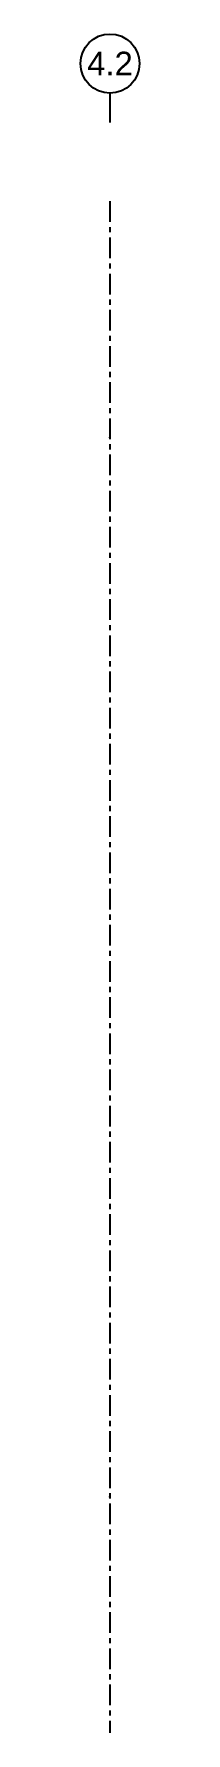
# Model space of a CAD drawing. Header units: millimetres. Extents: x 652554 to 1678317, y -308114 to 170803.
# Drawn here: x 774171 to 774921, y -42888 to -21313 of the extents above; entities that cross this region are included whole.
import ezdxf
from ezdxf.enums import TextEntityAlignment as Align

# ---------------------------------------------------------------- set-up
doc = ezdxf.new("R2010")
doc.units = ezdxf.units.MM
doc.linetypes.add('CENTER', pattern=[50.8, 31.75, -6.35, 6.35, -6.35])
doc.linetypes.add('TA_GL_000.70000', pattern=[1.925, 0.7, -0.175, 0.175, -0.175, 0.7])
for name, color, linetype in [('000 - 0_SYM_DWG_GRID-BUBBLE_MAIN_COLOR_1', 3, 'Continuous'), ('000 - 0_SYM_DWG_GRIDLINE_MAIN_COLOR_1', 3, 'Continuous'), ('000 - 0_SYM_DWG_GRIDLINE_MAIN_COLOR_251', 251, 'Continuous'), ('000 - GRID', 251, 'CENTER')]:
    doc.layers.add(name, color=color, linetype=linetype)
doc.styles.add('Arial', font='arial.ttf')
doc.styles.add('TA', font='', dxfattribs={"height": 4.5})
doc.styles.get('TA').set_extended_font_data('Cordia New')

# ---------------------------------------------------------------- blocks, each defined once
blk = doc.blocks.new('*U6643')
at = {"layer": '000 - 0_SYM_DWG_GRIDLINE_MAIN_COLOR_1'}
blk.add_line((58.33, 0), (53.33, 0), dxfattribs=at)
blk.add_circle((63.33, 0), 5, dxfattribs=at)
at = {"layer": '000 - 0_SYM_DWG_GRIDLINE_MAIN_COLOR_251', "linetype": 'ByBlock', "ltscale": 5}
blk.add_line((40, 0), (-219.33, 0), dxfattribs=at)
at = {"layer": '000 - 0_SYM_DWG_GRIDLINE_MAIN_COLOR_251', "color": 3}
blk.add_point((-179.33, 0), dxfattribs=at)
at = {"layer": '000 - 0_SYM_DWG_GRIDLINE_MAIN_COLOR_251', "color": 0}
blk.add_point((0, 0), dxfattribs=at)
at = {"style": 'TA', "flags": 1}
blk.add_attdef('LOCATION', (6, -6), '', height=4.5, rotation=270, dxfattribs=at)
at = {"layer": '000 - 0_SYM_DWG_GRID-BUBBLE_MAIN_COLOR_1', "style": 'Arial'}
blk.add_attdef('GRID-HEAD', text='', height=4, rotation=270, dxfattribs=at).set_placement((63.33, 0), align=Align.MIDDLE_CENTER)

msp = doc.modelspace()

# ---------------------------------------------------------------- block references
at = {"layer": '000 - GRID', "linetype": 'TA_GL_000.70000', "xscale": 75, "yscale": 75, "zscale": 75, "rotation": 89.99999999999999}
msp.add_blockref('*U6643', (774546.006, -26438.4935), dxfattribs=at).add_auto_attribs({'GRID-HEAD': '4.2'})

doc.saveas('drawing.dxf')
